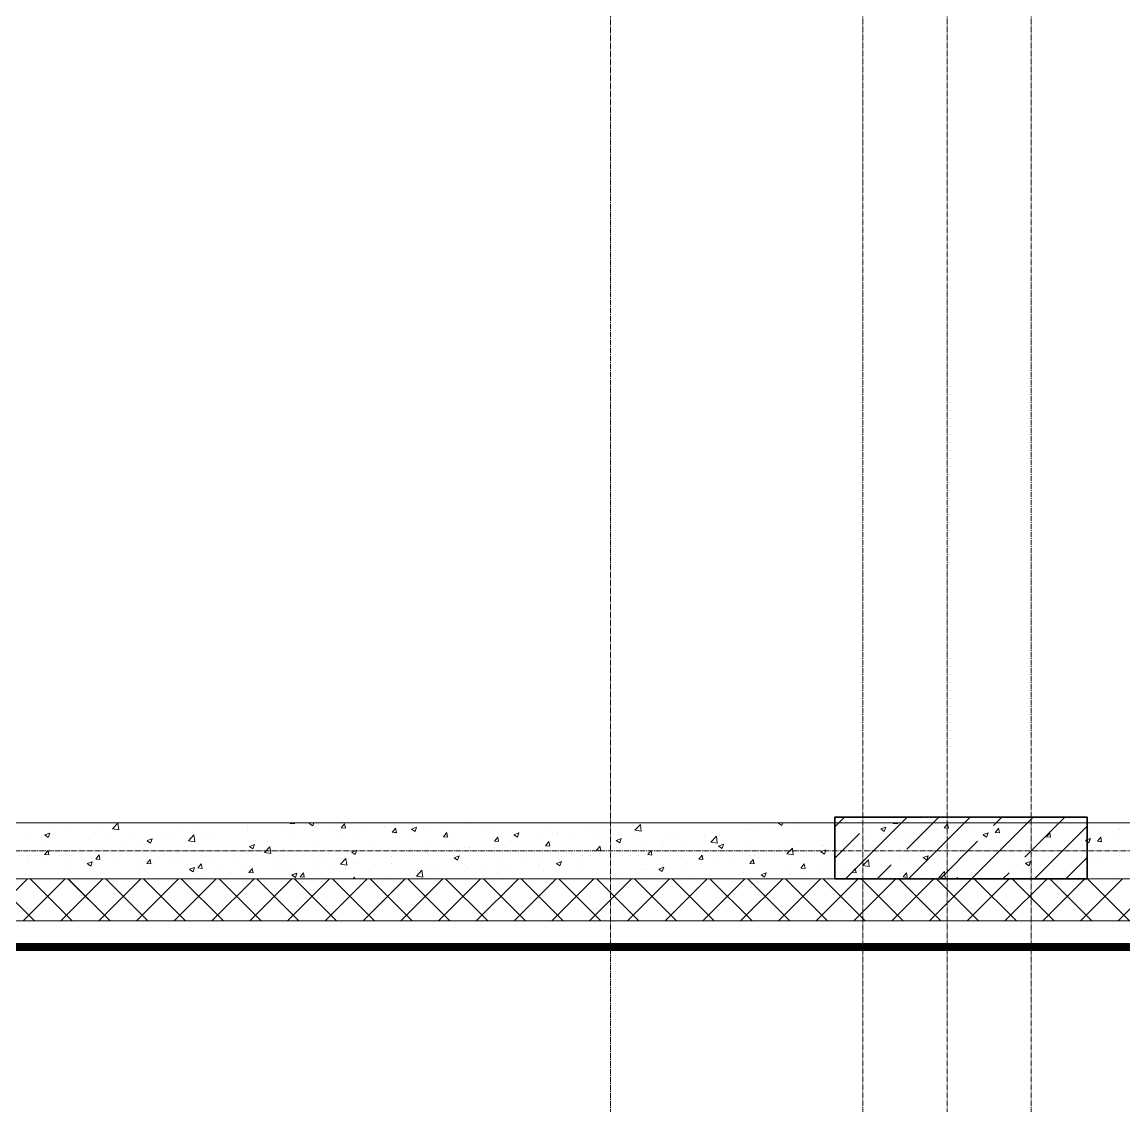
# Model space of a CAD drawing. Header units: millimetres. Extents: x 470010 to 1231400, y -134005 to 421770.
# Drawn here: x 815823 to 819754, y 135303 to 139170 of the extents above; entities that cross this region are included whole.
import ezdxf
from ezdxf.enums import TextEntityAlignment as Align

# ---------------------------------------------------------------- set-up
doc = ezdxf.new("R2010")
doc.units = ezdxf.units.MM
for name, pattern in [('CENTER2', [28.575, 19.05, -3.175, 3.175, -3.175]), ('DASHED', [19.05, 12.7, -6.35]), ('HIDDEN2', [4.7625, 3.175, -1.5875])]:
    doc.linetypes.add(name, pattern=pattern)
doc.layers.get('Defpoints').update_dxf_attribs({"color": 140})
doc.layers.add('АР_Делит', color=120, linetype='Continuous', lineweight=0, plot=False)
for name, color, linetype, lineweight in [('АР_Колонны', 70, 'Continuous', 30), ('АР_Стены ЖБ', 7, 'Continuous', 35), ('АР_Стены ПЕНОблок', 52, 'Continuous', 20), ('АР_Тонкая', 254, 'Continuous', 5), ('АР_Утеплитель', 31, 'Continuous', 0), ('АР_Штриховка', 8, 'Continuous', 0)]:
    doc.layers.add(name, color=color, linetype=linetype, lineweight=lineweight)
doc.layers.add('РД_Оси_100', color=7, linetype='Continuous', lineweight=0, true_color=0x525252)
doc.styles.add('style1', font='ARIALN.TTF')

# ---------------------------------------------------------------- blocks, each defined once
blk = doc.blocks.new('СОШ_2200_АР_ОСИ_М100_28.05.24')
at = {"layer": 'АР_Делит', "color": 251, "linetype": 'DASHED', "true_color": 0x636466}
blk.add_lwpolyline([(114955, 135155), (114955, -355), (93595.036, -355), (93595.036, 13855), (94145, 13855), (94145, 68320), (66055, 68320), (66055, 13857.73), (83455, 13857.73), (83455, -355), (45245, -355), (45245, 13145), (44695, 13145), (44695, 26755), (45245, 26755), (45245, 68320), (20455, 68320), (20455, 26755), (27955, 26755), (27955, 13145), (-355, 13145), (-355, 100855)], dxfattribs=at)
at = {"layer": 'РД_Оси_100', "color": 251, "linetype": 'CENTER2', "true_color": 0x636466}
blk.add_line((-5954.958, 13500), (29555, 13500), dxfattribs=at)
for points in [[(11400, 139938.679), (11400, -6155)], [(12000.12, -6155), (12300, -5755), (12300, 139538.679), (12000, 139938.679)], [(12600, -6155), (12600, 139938.679)], [(13200, -6155), (12900, -5755), (12900, 139538.679), (13220.167, 139939.357)]]:
    blk.add_lwpolyline(points, dxfattribs=at)
blk = doc.blocks.new('A$C9108343f')
at = {"layer": 'АР_Колонны', "color": 18, "linetype": 'HIDDEN2', "lineweight": 25, "true_color": 0x000000}
for p, q in [((153004.1, 236699.5), (153904.1, 236699.5)), ((153004.1, 236479.5), (153004.1, 236699.5)), ((153904.1, 236699.5), (153904.1, 236479.5)), ((153904.1, 236479.5), (153004.1, 236479.5))]:
    blk.add_line(p, q, dxfattribs=at)
at = {"layer": 'АР_Колонны', "color": 18, "linetype": 'Continuous', "lineweight": 15, "true_color": 0x000000}
for p, q in [((153004.1, 236699.5), (153004.1, 236479.5)), ((153904.1, 236699.5), (153004.1, 236699.5)), ((153904.1, 236699.5), (153004.1, 236699.5)), ((153004.1, 236699.5), (153004.1, 236479.5)), ((153904.1, 236479.5), (153904.1, 236699.5)), ((153904.1, 236479.5), (153904.1, 236699.5)), ((153004.1, 236479.5), (153904.1, 236479.5)), ((153004.1, 236479.5), (153904.1, 236479.5))]:
    blk.add_line(p, q, dxfattribs=at)
at = {"layer": 'АР_Стены ЖБ', "color": 18, "linetype": 'Continuous', "lineweight": 30, "true_color": 0x000000}
for p, q in [((153904.1, 236699.5), (153004.1, 236699.5)), ((153004.1, 236699.5), (153004.1, 236479.5)), ((153904.1, 236479.5), (153904.1, 236699.5)), ((153004.1, 236479.5), (153904.1, 236479.5))]:
    blk.add_line(p, q, dxfattribs=at)
at = {"layer": 'АР_Стены ПЕНОблок', "color": 18, "linetype": 'Continuous', "lineweight": 20, "true_color": 0x000000}
for p, q in [((167604.1, 236679.5), (148704.1, 236679.5)), ((148704.1, 236479.5), (167604.1, 236479.5))]:
    blk.add_line(p, q, dxfattribs=at)
at = {"layer": 'АР_Тонкая', "color": 18, "linetype": 'Continuous', "lineweight": 5, "true_color": 0x000000}
for p, q in [((167604.1, 236329.5), (148704.1, 236329.5)), ((148704.1, 236249.5), (167604.1, 236249.5)), ((167604.1, 236249.5), (148704.1, 236249.5)), ((148704.1, 236224.5), (167604.1, 236224.5))]:
    blk.add_line(p, q, dxfattribs=at)
at = {"layer": 'АР_Утеплитель', "color": 18, "linetype": 'Continuous', "lineweight": 0, "true_color": 0x000000}
for p, q in [((167604.1, 236479.5), (148704.1, 236479.5)), ((148704.1, 236329.5), (167604.1, 236329.5))]:
    blk.add_line(p, q, dxfattribs=at)
at = {"layer": 'АР_Штриховка', "color": 18, "linetype": 'Continuous', "lineweight": 0, "true_color": 0x000000}
for p, q in [((150389.7, 236668.1), (150389.7, 236668.1)), ((150426.9, 236657.7), (150446.7, 236678.3)), ((150449.4, 236654.2), (150446.6, 236678.3)), ((150727.1, 236669.2), (150727.1, 236669.2)), ((150910.5, 236670.5), (150910.5, 236670.5)), ((151039.6, 236673.7), (151039.6, 236673.7)), ((151061, 236677.6), (151062.6, 236679.5)), ((151061, 236677.6), (151076.2, 236676.2)), ((151075.9, 236676.2), (151075.3, 236679.5)), ((151128.9, 236677.4), (151141.5, 236668.8)), ((151129, 236677.6), (151134, 236679.5)), ((151141.5, 236668.8), (151145.1, 236679.5)), ((151200.6, 236674.1), (151200.6, 236674.1)), ((151243.2, 236661.6), (151255.4, 236676.2)), ((151258.1, 236660.3), (151255.1, 236676.2)), ((151336.2, 236668.3), (151336.2, 236668.3)), ((151396.9, 236666), (151396.9, 236666)), ((151687.3, 236677.6), (151687.3, 236677.6)), ((151788.8, 236671.5), (151788.8, 236671.5)), ((152130.9, 236671.3), (152130.9, 236671.3)), ((152145.9, 236666.6), (152145.9, 236666.6)), ((152290.8, 236652.9), (152310.5, 236673.5)), ((152313.3, 236649.4), (152310.5, 236673.5)), ((152802.4, 236677.9), (152815.1, 236669.4)), ((152802.5, 236678.1), (152806.1, 236679.5)), ((152815.1, 236669.4), (152818.5, 236679.5)), ((152835.5, 236679.4), (152835.5, 236679.4)), ((152853.1, 236668.1), (152853.1, 236668.1)), ((152864.3, 236676.4), (152864.3, 236676.4)), ((153212, 236677.4), (153213.8, 236679.5)), ((153212, 236677.4), (153227.2, 236676)), ((153226.9, 236676), (153226.2, 236679.5)), ((153394.2, 236661.4), (153406.4, 236676)), ((153409, 236660), (153406.1, 236676)), ((153474.1, 236677.4), (153474.1, 236677.4)), ((153499.3, 236670.8), (153499.3, 236670.8)), ((153609.7, 236671.7), (153609.7, 236671.7)), ((150131, 236634), (150131, 236634)), ((150185.4, 236636.1), (150198.1, 236627.6)), ((150185.5, 236636.3), (150203.3, 236643.1)), ((150198.1, 236627.6), (150203.2, 236643)), ((150221, 236657.7), (150221, 236657.7)), ((150261.4, 236651.9), (150261.4, 236651.9)), ((150406.9, 236627.1), (150406.9, 236627.1)), ((150426.8, 236657.8), (150449.4, 236654.3)), ((150503.1, 236639.7), (150503.1, 236639.7)), ((150663.6, 236660.8), (150663.6, 236660.8)), ((150698, 236615.7), (150717.7, 236636.3)), ((150720.5, 236612.2), (150717.7, 236636.3)), ((150762.4, 236645.1), (150762.4, 236645.1)), ((150777.2, 236636.7), (150777.2, 236636.7)), ((150909.2, 236655.8), (150909.2, 236655.8)), ((151237.1, 236645), (151237.1, 236645)), ((151243.2, 236661.6), (151258.4, 236660.3)), ((151300.7, 236653.3), (151300.7, 236653.3)), ((151425.4, 236645.7), (151437.6, 236660.3)), ((151425.4, 236645.7), (151440.5, 236644.4)), ((151427.1, 236642.3), (151427.1, 236642.3)), ((151440.3, 236644.3), (151437.3, 236660.2)), ((151471.8, 236662.6), (151471.8, 236662.6)), ((151493.9, 236657), (151506.6, 236648.5)), ((151494, 236657.2), (151511.8, 236664)), ((151506.6, 236648.5), (151511.7, 236663.9)), ((151555.4, 236658.6), (151555.4, 236658.6)), ((151607.4, 236656.9), (151607.4, 236656.9)), ((151607.5, 236629.8), (151622.7, 236628.4)), ((151607.5, 236629.8), (151619.8, 236644.4)), ((151622.4, 236628.4), (151619.5, 236644.3)), ((151640.7, 236646.1), (151640.7, 236646.1)), ((151743, 236651.1), (151743, 236651.1)), ((151789.7, 236613.8), (151802, 236628.4)), ((151804.6, 236612.4), (151801.7, 236628.4)), ((151810.7, 236629.1), (151810.7, 236629.1)), ((151859, 236636.7), (151871.6, 236628.2)), ((151859.1, 236636.9), (151876.8, 236643.7)), ((151871.6, 236628.2), (151876.8, 236643.5)), ((151874.3, 236637.5), (151874.3, 236637.5)), ((151878.5, 236645.4), (151878.5, 236645.4)), ((151943, 236627.2), (151943, 236627.2)), ((151970.5, 236650.1), (151970.5, 236650.1)), ((151997.8, 236641.2), (151997.8, 236641.2)), ((152014.1, 236639.7), (152014.1, 236639.7)), ((152074.9, 236646.2), (152074.9, 236646.2)), ((152149.7, 236634), (152149.7, 236634)), ((152205.3, 236664.1), (152205.3, 236664.1)), ((152285.3, 236628.2), (152285.3, 236628.2)), ((152290.7, 236653), (152313.3, 236649.5)), ((152539.2, 236628.6), (152539.2, 236628.6)), ((152544.1, 236634.3), (152544.1, 236634.3)), ((152561.8, 236610.8), (152581.6, 236631.5)), ((152584.4, 236607.3), (152581.6, 236631.5)), ((152592.8, 236632.8), (152592.8, 236632.8)), ((152687.3, 236654), (152687.3, 236654)), ((152704.5, 236655.4), (152704.5, 236655.4)), ((152721.1, 236649), (152721.1, 236649)), ((152768.1, 236663.8), (152768.1, 236663.8)), ((153167.5, 236657.6), (153180.1, 236649.1)), ((153167.6, 236657.8), (153185.3, 236664.6)), ((153180.1, 236649.1), (153185.3, 236664.4)), ((153240.6, 236636.7), (153240.6, 236636.7)), ((153278.1, 236639.5), (153278.1, 236639.5)), ((153341.6, 236647.9), (153341.6, 236647.9)), ((153371, 236654.6), (153371, 236654.6)), ((153394.2, 236661.4), (153409.3, 236660.1)), ((153417.5, 236629.6), (153417.5, 236629.6)), ((153437.8, 236660.6), (153437.8, 236660.6)), ((153532.5, 236637.2), (153545.1, 236628.7)), ((153532.6, 236637.4), (153550.4, 236644.2)), ((153545.1, 236628.7), (153550.3, 236644.1)), ((153565.6, 236655), (153565.6, 236655)), ((153576.3, 236645.5), (153588.6, 236660.1)), ((153576.3, 236645.5), (153591.5, 236644.2)), ((153591.2, 236644.1), (153588.3, 236660)), ((153745.3, 236665.9), (153745.3, 236665.9)), ((153758.5, 236629.6), (153770.8, 236644.1)), ((153758.5, 236629.5), (153773.7, 236628.2)), ((153773.4, 236628.2), (153770.5, 236644.1)), ((153880.9, 236660.2), (153880.9, 236660.2)), ((153886.9, 236639.5), (153886.9, 236639.5)), ((153915.2, 236632), (153915.2, 236632)), ((153922.7, 236650.1), (153922.7, 236650.1)), ((153940.7, 236613.6), (153953, 236628.2)), ((153955.6, 236612.2), (153952.7, 236628.1)), ((154011.4, 236644.7), (154011.4, 236644.7)), ((154016.5, 236654.5), (154016.5, 236654.5)), ((154018.8, 236658.5), (154018.8, 236658.5)), ((150182.9, 236597.6), (150182.9, 236597.6)), ((150343.4, 236618.7), (150343.4, 236618.7)), ((150466.1, 236594.3), (150466.1, 236594.3)), ((150518.5, 236602.6), (150518.5, 236602.6)), ((150550.5, 236616), (150568.3, 236622.8)), ((150550.5, 236615.8), (150563.1, 236607.3)), ((150563.1, 236607.3), (150568.2, 236622.6)), ((150614.3, 236619.7), (150614.3, 236619.7)), ((150648.9, 236620.5), (150648.9, 236620.5)), ((150697.9, 236615.8), (150720.5, 236612.2)), ((150915.5, 236595.4), (150928.1, 236586.9)), ((150915.6, 236595.6), (150933.4, 236602.5)), ((150916.9, 236602.8), (150916.9, 236602.8)), ((150928.1, 236586.9), (150933.3, 236602.3)), ((150969, 236573.6), (150988.8, 236594.2)), ((150980.5, 236611.2), (150980.5, 236611.2)), ((150991.6, 236570.1), (150988.8, 236594.2)), ((151036.5, 236589.1), (151036.5, 236589.1)), ((151076.7, 236623.9), (151076.7, 236623.9)), ((151164.8, 236605.4), (151164.8, 236605.4)), ((151296.7, 236624.4), (151296.7, 236624.4)), ((151344.4, 236595.3), (151344.4, 236595.3)), ((151492.6, 236620.7), (151492.6, 236620.7)), ((151554.1, 236595.3), (151554.1, 236595.3)), ((151650.3, 236608), (151650.3, 236608)), ((151684.3, 236593.1), (151684.3, 236593.1)), ((151701.5, 236590.3), (151701.5, 236590.3)), ((151789.7, 236613.8), (151804.9, 236612.5)), ((151814.7, 236610.9), (151814.7, 236610.9)), ((151849.7, 236615.8), (151849.7, 236615.8)), ((151971.9, 236597.9), (151984.2, 236612.5)), ((151971.9, 236597.9), (151987.1, 236596.5)), ((151986.8, 236596.5), (151983.9, 236612.4)), ((152154.1, 236581.9), (152166.3, 236596.5)), ((152169, 236580.6), (152166.1, 236596.5)), ((152223.9, 236592.1), (152223.9, 236592.1)), ((152224, 236616.3), (152236.6, 236607.8)), ((152224.1, 236616.5), (152241.9, 236623.4)), ((152236.6, 236607.8), (152241.8, 236623.2)), ((152330.5, 236595.8), (152330.5, 236595.8)), ((152384.3, 236613.2), (152384.3, 236613.2)), ((152391.1, 236603.2), (152391.1, 236603.2)), ((152420.9, 236622.5), (152420.9, 236622.5)), ((152447.9, 236621.6), (152447.9, 236621.6)), ((152462.4, 236614.9), (152462.4, 236614.9)), ((152556.5, 236616.8), (152556.5, 236616.8)), ((152561.8, 236610.9), (152584.4, 236607.4)), ((152589, 236596), (152601.7, 236587.5)), ((152589.1, 236596.2), (152606.9, 236603)), ((152601.7, 236587.5), (152606.8, 236602.8)), ((152692.1, 236611), (152692.1, 236611)), ((152827.7, 236605.3), (152827.7, 236605.3)), ((152832.9, 236568.8), (152852.7, 236589.4)), ((152855.5, 236565.3), (152852.6, 236589.4)), ((152957.9, 236597.4), (152957.9, 236597.4)), ((152963.3, 236599.6), (152963.3, 236599.6)), ((152980.4, 236601.4), (152980.4, 236601.4)), ((153021.4, 236605.7), (153021.4, 236605.7)), ((153098.9, 236593.9), (153098.9, 236593.9)), ((153108.7, 236617.7), (153108.7, 236617.7)), ((153117.6, 236618.4), (153117.6, 236618.4)), ((153234.4, 236588.1), (153234.4, 236588.1)), ((153269.4, 236604.2), (153269.4, 236604.2)), ((153595, 236589.9), (153595, 236589.9)), ((153626.5, 236599.2), (153626.5, 236599.2)), ((153628.2, 236605.3), (153628.2, 236605.3)), ((153691.2, 236602.5), (153691.2, 236602.5)), ((153758.6, 236623.2), (153758.6, 236623.2)), ((153774.6, 236624.7), (153774.6, 236624.7)), ((153851.6, 236623.6), (153851.6, 236623.6)), ((153897.5, 236616.9), (153910.2, 236608.4)), ((153897.6, 236617.1), (153915.4, 236623.9)), ((153910.2, 236608.4), (153915.3, 236623.7)), ((153940.7, 236613.6), (153955.9, 236612.3)), ((150120, 236556), (150120, 236556)), ((150127.9, 236549.4), (150127.9, 236549.4)), ((150185.3, 236566.2), (150197.6, 236580.8)), ((150185.3, 236566.2), (150200.5, 236564.9)), ((150200.2, 236564.8), (150197.3, 236580.8)), ((150202, 236584.4), (150202, 236584.4)), ((150255.5, 236550.3), (150255.5, 236550.3)), ((150258.3, 236567.3), (150258.3, 236567.3)), ((150318, 236568.8), (150318, 236568.8)), ((150337.6, 236578.6), (150337.6, 236578.6)), ((150367.5, 236550.3), (150379.7, 236564.9)), ((150367.5, 236550.3), (150382.7, 236548.9)), ((150382.4, 236548.9), (150379.5, 236564.8)), ((150386.6, 236583.6), (150386.6, 236583.6)), ((150473.2, 236572.9), (150473.2, 236572.9)), ((150549.7, 236534.3), (150561.9, 236548.9)), ((150564.6, 236533), (150561.6, 236548.9)), ((150596.7, 236560.7), (150596.7, 236560.7)), ((150608.8, 236567.2), (150608.8, 236567.2)), ((150660.3, 236569), (150660.3, 236569)), ((150744.4, 236561.5), (150744.4, 236561.5)), ((150756.5, 236581.7), (150756.5, 236581.7)), ((150774.1, 236552.2), (150774.1, 236552.2)), ((150879.9, 236555.7), (150879.9, 236555.7)), ((150906.1, 236571.2), (150906.1, 236571.2)), ((150969, 236573.7), (150991.6, 236570.2)), ((151015.5, 236550), (151015.5, 236550)), ((151196.3, 236569.8), (151196.3, 236569.8)), ((151233.9, 236553.2), (151233.9, 236553.2)), ((151240.1, 236531.6), (151259.9, 236552.2)), ((151262.7, 236528.1), (151259.9, 236552.2)), ((151280.5, 236575.1), (151293.2, 236566.6)), ((151280.6, 236575.3), (151298.4, 236582.1)), ((151293.2, 236566.6), (151298.3, 236581.9)), ((151330.1, 236565.8), (151330.1, 236565.8)), ((151424, 236557.8), (151424, 236557.8)), ((151490.5, 236586.9), (151490.5, 236586.9)), ((151552.3, 236574), (151552.3, 236574)), ((151553.4, 236564.9), (151553.4, 236564.9)), ((151645.6, 236554.9), (151663.4, 236561.8)), ((151645.6, 236554.8), (151658.2, 236546.2)), ((151658.2, 236546.2), (151663.3, 236561.6)), ((151903.7, 236550), (151903.7, 236550)), ((152064.1, 236571.1), (152064.1, 236571.1)), ((152071.8, 236561.7), (152071.8, 236561.7)), ((152094.8, 236552.3), (152094.8, 236552.3)), ((152127.7, 236579.4), (152127.7, 236579.4)), ((152154.1, 236581.9), (152169.3, 236580.6)), ((152202.2, 236579.6), (152202.2, 236579.6)), ((152242.9, 236577.7), (152242.9, 236577.7)), ((152336.3, 236566), (152348.5, 236580.6)), ((152336.3, 236566), (152351.5, 236564.7)), ((152351.2, 236564.6), (152348.2, 236580.5)), ((152518.5, 236550.1), (152530.7, 236564.7)), ((152518.5, 236550.1), (152533.7, 236548.7)), ((152533.4, 236548.7), (152530.4, 236564.6)), ((152589.8, 236548.2), (152589.8, 236548.2)), ((152637.7, 236555.2), (152637.7, 236555.2)), ((152700.7, 236534.1), (152712.9, 236548.7)), ((152701.3, 236563.6), (152701.3, 236563.6)), ((152715.6, 236532.7), (152712.6, 236548.7)), ((152718.1, 236564.5), (152718.1, 236564.5)), ((152797.4, 236576.2), (152797.4, 236576.2)), ((152832.9, 236568.9), (152855.5, 236565.4)), ((152850, 236583.5), (152850, 236583.5)), ((152954.1, 236575.8), (152971.9, 236582.7)), ((152954.1, 236575.7), (152966.7, 236567.1)), ((152966.7, 236567.1), (152971.9, 236582.5)), ((152973.1, 236553.3), (152973.1, 236553.3)), ((153121.2, 236578.7), (153121.2, 236578.7)), ((153237.5, 236552.1), (153237.5, 236552.1)), ((153319.1, 236555.3), (153331.7, 236546.8)), ((153319.2, 236555.5), (153337, 236562.3)), ((153330.2, 236548.4), (153330.2, 236548.4)), ((153331.7, 236546.8), (153336.9, 236562.1)), ((153367.9, 236570), (153367.9, 236570)), ((153370, 236582.4), (153370, 236582.4)), ((153371, 236560.4), (153371, 236560.4)), ((153478.3, 236573.8), (153478.3, 236573.8)), ((153496.2, 236586.3), (153496.2, 236586.3)), ((153505.6, 236576.7), (153505.6, 236576.7)), ((153531.4, 236581.5), (153531.4, 236581.5)), ((153641.2, 236570.9), (153641.2, 236570.9)), ((153776.8, 236565.2), (153776.8, 236565.2)), ((153883.8, 236554.9), (153883.8, 236554.9)), ((153912.4, 236559.5), (153912.4, 236559.5)), ((154015.7, 236574), (154015.7, 236574)), ((154019.7, 236561.2), (154019.7, 236561.2)), ((150169.9, 236543.4), (150169.9, 236543.4)), ((150276.5, 236518.5), (150276.5, 236518.5)), ((150337, 236533.9), (150349.7, 236525.3)), ((150337.1, 236534), (150354.9, 236540.9)), ((150340.1, 236526.9), (150340.1, 236526.9)), ((150349.7, 236525.3), (150354.8, 236540.7)), ((150391.1, 236544.5), (150391.1, 236544.5)), ((150436.3, 236539.5), (150436.3, 236539.5)), ((150515.4, 236518), (150515.4, 236518)), ((150526.7, 236538.8), (150526.7, 236538.8)), ((150549.7, 236534.3), (150564.9, 236533)), ((150645.8, 236535.9), (150645.8, 236535.9)), ((150662.3, 236533.1), (150662.3, 236533.1)), ((150702.1, 236513.5), (150714.7, 236505)), ((150702.2, 236513.7), (150719.9, 236520.5)), ((150714.7, 236505), (150719.9, 236520.4)), ((150731.9, 236518.4), (150744.1, 236533)), ((150731.9, 236518.4), (150747.1, 236517.1)), ((150746.8, 236517), (150743.8, 236532.9)), ((150797.9, 236527.3), (150797.9, 236527.3)), ((150900, 236519), (150900, 236519)), ((150913.7, 236511), (150913.7, 236511)), ((150914.1, 236502.5), (150926.3, 236517.1)), ((150929, 236501.1), (150926, 236517)), ((150933.5, 236521.6), (150933.5, 236521.6)), ((151009.9, 236523.7), (151009.9, 236523.7)), ((151048.2, 236544.4), (151048.2, 236544.4)), ((151069.1, 236515.9), (151069.1, 236515.9)), ((151151.1, 236544.3), (151151.1, 236544.3)), ((151161.7, 236520.8), (151161.7, 236520.8)), ((151170.3, 236544.8), (151170.3, 236544.8)), ((151204.7, 236510.2), (151204.7, 236510.2)), ((151240.1, 236531.7), (151262.7, 236528.2)), ((151257.2, 236514.1), (151257.2, 236514.1)), ((151286.7, 236538.5), (151286.7, 236538.5)), ((151293.6, 236539.9), (151293.6, 236539.9)), ((151405.3, 236539.5), (151405.3, 236539.5)), ((151422.3, 236532.8), (151422.3, 236532.8)), ((151511.2, 236489.5), (151531, 236510.2)), ((151533.7, 236486), (151530.9, 236510.2)), ((151557.9, 236527.1), (151557.9, 236527.1)), ((151693.5, 236521.4), (151693.5, 236521.4)), ((151743.9, 236528.9), (151743.9, 236528.9)), ((151807.5, 236537.3), (151807.5, 236537.3)), ((151811.6, 236526.4), (151811.6, 236526.4)), ((151829.1, 236515.6), (151829.1, 236515.6)), ((151939.9, 236542.6), (151939.9, 236542.6)), ((151946.7, 236526.9), (151946.7, 236526.9)), ((151964.7, 236509.9), (151964.7, 236509.9)), ((152010.6, 236534.4), (152023.2, 236525.9)), ((152010.7, 236534.6), (152028.5, 236541.4)), ((152023.2, 236525.9), (152028.4, 236541.2)), ((152317.5, 236513.1), (152317.5, 236513.1)), ((152327.4, 236511.3), (152327.4, 236511.3)), ((152375.6, 236514.1), (152388.2, 236505.6)), ((152375.7, 236514.3), (152393.5, 236521.1)), ((152381.1, 236521.4), (152381.1, 236521.4)), ((152388.3, 236505.6), (152393.4, 236520.9)), ((152459.3, 236530.3), (152459.3, 236530.3)), ((152477.3, 236534.1), (152477.3, 236534.1)), ((152700.7, 236534.1), (152715.8, 236532.8)), ((152825, 236527.9), (152825, 236527.9)), ((152882.8, 236518.2), (152895.1, 236532.8)), ((152882.8, 236518.2), (152898, 236516.9)), ((152897.7, 236516.8), (152894.8, 236532.7)), ((152977.3, 236516.8), (152977.3, 236516.8)), ((153050.8, 236518.2), (153050.8, 236518.2)), ((153065, 236502.3), (153077.3, 236516.8)), ((153079.9, 236500.9), (153077, 236516.8)), ((153104, 236526.8), (153123.8, 236547.4)), ((153104, 236526.8), (153126.5, 236523.3)), ((153105.6, 236533.1), (153105.6, 236533.1)), ((153126.5, 236523.2), (153123.7, 236547.4)), ((153182.1, 236523), (153182.1, 236523)), ((153211.2, 236539.3), (153211.2, 236539.3)), ((153274.8, 236547.7), (153274.8, 236547.7)), ((153625.1, 236520.8), (153625.1, 236520.8)), ((153684.1, 236535), (153696.8, 236526.5)), ((153684.2, 236535.2), (153702, 236542)), ((153696.8, 236526.5), (153701.9, 236541.8)), ((153723.5, 236510.4), (153723.5, 236510.4)), ((153755.5, 236538.7), (153755.5, 236538.7)), ((153784.8, 236523.5), (153784.8, 236523.5)), ((153848.4, 236531.8), (153848.4, 236531.8)), ((153871.6, 236535.8), (153871.6, 236535.8)), ((153944.6, 236544.5), (153944.6, 236544.5)), ((149973.9, 236329.5), (150123.9, 236479.5)), ((150149.1, 236329.5), (149999.1, 236479.5)), ((150108.6, 236329.5), (150258.6, 236479.5)), ((150116.1, 236497.4), (150116.1, 236497.4)), ((150283.8, 236329.5), (150133.8, 236479.5)), ((150243.3, 236329.5), (150393.3, 236479.5)), ((150255.2, 236482.7), (150255.2, 236482.7)), ((150418.5, 236329.5), (150268.5, 236479.5)), ((150378, 236329.5), (150528, 236479.5)), ((150383.5, 236499), (150383.5, 236499)), ((150553.2, 236329.5), (150403.2, 236479.5)), ((150512.7, 236329.5), (150662.7, 236479.5)), ((150688, 236329.5), (150538, 236479.5)), ((150647.4, 236329.5), (150797.4, 236479.5)), ((150822.7, 236329.5), (150672.7, 236479.5)), ((150689.7, 236481.5), (150689.7, 236481.5)), ((150751.9, 236493.6), (150751.9, 236493.6)), ((150782.1, 236329.5), (150932.1, 236479.5)), ((150957.4, 236329.5), (150807.4, 236479.5)), ((150850.1, 236502.6), (150850.1, 236502.6)), ((150903, 236486.7), (150903, 236486.7)), ((150914.1, 236502.5), (150929.2, 236501.1)), ((150916.8, 236329.5), (151066.8, 236479.5)), ((151092.1, 236329.5), (150942.1, 236479.5)), ((151033.4, 236504.6), (151033.4, 236504.6)), ((151051.5, 236329.5), (151201.5, 236479.5)), ((151067.1, 236493.2), (151079.7, 236484.7)), ((151067.2, 236493.4), (151085, 236500.2)), ((151226.8, 236329.5), (151076.8, 236479.5)), ((151079.7, 236484.7), (151084.9, 236500)), ((151096.2, 236486.5), (151108.5, 236501.1)), ((151096.2, 236486.5), (151111.4, 236485.2)), ((151111.1, 236485.1), (151108.2, 236501.1)), ((151109, 236488.6), (151109, 236488.6)), ((151186.2, 236329.5), (151336.2, 236479.5)), ((151361.5, 236329.5), (151211.5, 236479.5)), ((151285.9, 236479.5), (151290.7, 236485.2)), ((151291.4, 236479.5), (151290.4, 236485.1)), ((151320.9, 236329.5), (151470.9, 236479.5)), ((151340.3, 236504.4), (151340.3, 236504.4)), ((151496.2, 236329.5), (151346.2, 236479.5)), ((151423.7, 236486.8), (151423.7, 236486.8)), ((151449.1, 236479.5), (151450, 236479.8)), ((151449.9, 236479.5), (151449.9, 236479.7)), ((151455.6, 236329.5), (151605.6, 236479.5)), ((151475.9, 236498.7), (151475.9, 236498.7)), ((151630.9, 236329.5), (151480.9, 236479.5)), ((151487.3, 236495.1), (151487.3, 236495.1)), ((151511.2, 236489.6), (151533.8, 236486.1)), ((151549.2, 236489.5), (151549.2, 236489.5)), ((151583.5, 236507.8), (151583.5, 236507.8)), ((151590.3, 236329.5), (151740.3, 236479.5)), ((151611.5, 236493), (151611.5, 236493)), ((151765.6, 236329.5), (151615.6, 236479.5)), ((151681.2, 236508.5), (151681.2, 236508.5)), ((151725, 236329.5), (151875, 236479.5)), ((151747, 236487.2), (151747, 236487.2)), ((151900.3, 236329.5), (151750.3, 236479.5)), ((151798.6, 236501.5), (151798.6, 236501.5)), ((151859.7, 236329.5), (152009.7, 236479.5)), ((151882.6, 236481.5), (151882.6, 236481.5)), ((152035, 236329.5), (151885, 236479.5)), ((151994.4, 236329.5), (152144.4, 236479.5)), ((152169.7, 236329.5), (152019.7, 236479.5)), ((152100.3, 236504.2), (152100.3, 236504.2)), ((152129.1, 236329.5), (152279.1, 236479.5)), ((152304.4, 236329.5), (152154.4, 236479.5)), ((152157.1, 236491.9), (152157.1, 236491.9)), ((152199.1, 236495), (152199.1, 236495)), ((152235.9, 236498.4), (152235.9, 236498.4)), ((152263.8, 236329.5), (152413.8, 236479.5)), ((152439.1, 236329.5), (152289.1, 236479.5)), ((152371.4, 236492.7), (152371.4, 236492.7)), ((152398.5, 236329.5), (152548.5, 236479.5)), ((152573.8, 236329.5), (152423.8, 236479.5)), ((152507, 236487), (152507, 236487)), ((152533.2, 236329.5), (152683.2, 236479.5)), ((152708.5, 236329.5), (152558.5, 236479.5)), ((152642.6, 236481.3), (152642.6, 236481.3)), ((152668, 236329.5), (152818, 236479.5)), ((152676.8, 236502.5), (152676.8, 236502.5)), ((152843.2, 236329.5), (152693.2, 236479.5)), ((152715, 236479.9), (152715, 236479.9)), ((152740.6, 236493.7), (152753.3, 236485.2)), ((152740.7, 236493.9), (152758.5, 236500.7)), ((152753.3, 236485.2), (152758.4, 236500.6)), ((152802.7, 236329.5), (152952.7, 236479.5)), ((152977.9, 236329.5), (152827.9, 236479.5)), ((152846.9, 236499), (152846.9, 236499)), ((152891, 236497.2), (152891, 236497.2)), ((152937.4, 236329.5), (153087.4, 236479.5)), ((152954.6, 236505.6), (152954.6, 236505.6)), ((153112.6, 236329.5), (152962.6, 236479.5)), ((153034, 236497.5), (153034, 236497.5)), ((153065, 236502.2), (153080.2, 236500.9)), ((153072.1, 236329.5), (153222.1, 236479.5)), ((153247.3, 236329.5), (153097.3, 236479.5)), ((153121.2, 236479.5), (153123.5, 236480.4)), ((153123.2, 236479.5), (153123.5, 236480.2)), ((153206.8, 236329.5), (153356.8, 236479.5)), ((153382, 236329.5), (153232, 236479.5)), ((153247.2, 236486.3), (153259.5, 236500.9)), ((153247.2, 236486.3), (153262.4, 236485)), ((153262.1, 236484.9), (153259.2, 236500.8)), ((153341.5, 236329.5), (153491.5, 236479.5)), ((153364.8, 236485.5), (153364.8, 236485.5)), ((153516.7, 236329.5), (153366.7, 236479.5)), ((153375, 236484.8), (153397.6, 236481.3)), ((153375.1, 236484.7), (153394.9, 236505.3)), ((153397.6, 236481.2), (153394.8, 236505.3)), ((153437, 236479.5), (153441.6, 236485)), ((153442.3, 236479.5), (153441.3, 236484.9)), ((153464.6, 236481.3), (153464.6, 236481.3)), ((153476.2, 236329.5), (153626.2, 236479.5)), ((153493.1, 236501.7), (153493.1, 236501.7)), ((153651.4, 236329.5), (153501.4, 236479.5)), ((153528.2, 236489.7), (153528.2, 236489.7)), ((153575.4, 236484.9), (153575.4, 236484.9)), ((153610.9, 236329.5), (153760.9, 236479.5)), ((153624.4, 236502.3), (153624.4, 236502.3)), ((153786.1, 236329.5), (153636.1, 236479.5)), ((153745.6, 236329.5), (153895.6, 236479.5)), ((153920.8, 236329.5), (153770.8, 236479.5)), ((153880.3, 236329.5), (154030.3, 236479.5)), ((154055.5, 236329.5), (153905.5, 236479.5)), ((154012.6, 236489.4), (154012.6, 236489.4)), ((154015, 236329.5), (154165, 236479.5)), ((148704.1, 236249.2), (167604.1, 236249.2)), ((148704.1, 236248.2), (167604.1, 236248.2)), ((148704.1, 236247.2), (167604.1, 236247.2)), ((148704.1, 236246.2), (167604.1, 236246.2)), ((148704.1, 236245.2), (167604.1, 236245.2)), ((148704.1, 236244.2), (167604.1, 236244.2)), ((148704.1, 236243.2), (167604.1, 236243.2)), ((148704.1, 236242.2), (167604.1, 236242.2)), ((148704.1, 236241.2), (167604.1, 236241.2)), ((148704.1, 236240.2), (167604.1, 236240.2)), ((148704.1, 236239.2), (167604.1, 236239.2)), ((148704.1, 236238.2), (167604.1, 236238.2)), ((148704.1, 236237.2), (167604.1, 236237.2)), ((148704.1, 236236.2), (167604.1, 236236.2)), ((148704.1, 236235.2), (167604.1, 236235.2)), ((148704.1, 236234.2), (167604.1, 236234.2)), ((148704.1, 236233.2), (167604.1, 236233.2)), ((148704.1, 236232.2), (167604.1, 236232.2)), ((148704.1, 236231.2), (167604.1, 236231.2)), ((148704.1, 236230.2), (167604.1, 236230.2)), ((148704.1, 236229.2), (167604.1, 236229.2)), ((148704.1, 236228.2), (167604.1, 236228.2)), ((148704.1, 236227.2), (167604.1, 236227.2)), ((148704.1, 236226.2), (167604.1, 236226.2)), ((148704.1, 236225.2), (167604.1, 236225.2))]:
    blk.add_line(p, q, dxfattribs=at)
at = {"layer": 'АР_Штриховка', "color": 18, "linetype": 'Continuous', "lineweight": 5, "true_color": 0x000000}
for p, q in [((153004.1, 236665.6), (153038, 236699.5)), ((153042.5, 236479.5), (153262.5, 236699.5)), ((153120.4, 236669.7), (153120.4, 236669.7)), ((153148.5, 236697.8), (153150.2, 236699.5)), ((153260.7, 236585.5), (153374.7, 236699.5)), ((153267, 236479.5), (153487, 236699.5)), ((153491.5, 236479.5), (153711.5, 236699.5)), ((153569.4, 236669.7), (153599.2, 236699.5)), ((153681.7, 236557.4), (153822, 236697.8)), ((153716, 236479.5), (153904.1, 236667.6)), ((153004.1, 236553.4), (153092.3, 236641.6)), ((153541.4, 236641.6), (153541.4, 236641.6)), ((153379.2, 236479.5), (153513.3, 236613.6)), ((153232.7, 236557.4), (153232.7, 236557.4)), ((153828.2, 236479.5), (153904.1, 236555.4)), ((153154.7, 236479.5), (153204.6, 236529.4)), ((153653.6, 236529.4), (153653.6, 236529.4)), ((153603.7, 236479.5), (153625.5, 236501.3))]:
    blk.add_line(p, q, dxfattribs=at)
at = {"layer": 'РД_Оси_100'}
blk.add_blockref('СОШ_2200_АР_ОСИ_М100_28.05.24', (140804.1, 223079.5), dxfattribs=at)
at = {"layer": 'Defpoints', "color": 18, "true_color": 0x000000, "style": 'style1'}
for p in [(143949.3, 316089.1), (143975, 281639.5), (143890.4, 273244.7), (143840, 264276.8), (143967.8, 254892.4), (12252, 104178.1), (12382.6, 96023.1)]:
    blk.add_attdef('АР-ПОМЕЩЕНИЕ:НАИМЕНОВАНИЕ', text='', height=100, dxfattribs=at).set_placement(p, align=Align.MIDDLE)
at = {"layer": 'Defpoints', "color": 18, "true_color": 0x000000, "style": 'style1', "flags": 8}
for p in [(143951.3, 279099.1), (143848.3, 269251.1), (143875.3, 260094.2), (144049.7, 250824.7), (163419.3, 238153.4), (155897.5, 237966), (183037.2, 237966), (143342.9, 237876.2)]:
    blk.add_attdef('АР-ПОМЕЩЕНИЕ:НАИМЕНОВАНИЕ', text='', height=100, dxfattribs=at).set_placement(p, align=Align.MIDDLE)

msp = doc.modelspace()

# ---------------------------------------------------------------- linework, layer by layer
at = {"layer": 'АР_Колонны', "color": 18, "linetype": 'HIDDEN2', "lineweight": 25, "true_color": 0x000000}
for p, q in [((818722.706, 136333.251), (819622.706, 136333.251)), ((818722.706, 136113.251), (818722.706, 136333.251)), ((819622.706, 136333.251), (819622.706, 136113.251)), ((819622.706, 136113.251), (818722.706, 136113.251))]:
    msp.add_line(p, q, dxfattribs=at)
at = {"layer": 'АР_Колонны', "color": 18, "linetype": 'Continuous', "lineweight": 15, "true_color": 0x000000}
for p, q in [((818722.706, 136333.251), (818722.706, 136113.251)), ((819622.706, 136333.251), (818722.706, 136333.251)), ((819622.706, 136333.251), (818722.706, 136333.251)), ((818722.706, 136333.251), (818722.706, 136113.251)), ((819622.706, 136113.251), (819622.706, 136333.251)), ((819622.706, 136113.251), (819622.706, 136333.251)), ((818722.706, 136113.251), (819622.706, 136113.251)), ((818722.706, 136113.251), (819622.706, 136113.251))]:
    msp.add_line(p, q, dxfattribs=at)
at = {"layer": 'АР_Стены ЖБ', "color": 18, "linetype": 'Continuous', "lineweight": 30, "true_color": 0x000000}
for p, q in [((819622.706, 136333.251), (818722.706, 136333.251)), ((818722.706, 136333.251), (818722.706, 136113.251)), ((819622.706, 136113.251), (819622.706, 136333.251)), ((818722.706, 136113.251), (819622.706, 136113.251))]:
    msp.add_line(p, q, dxfattribs=at)
at = {"layer": 'АР_Стены ПЕНОблок', "color": 18, "linetype": 'Continuous', "lineweight": 20, "true_color": 0x000000}
for p, q in [((833322.706, 136313.251), (814422.706, 136313.251)), ((814422.706, 136113.251), (833322.706, 136113.251))]:
    msp.add_line(p, q, dxfattribs=at)
at = {"layer": 'АР_Тонкая', "color": 18, "linetype": 'Continuous', "lineweight": 5, "true_color": 0x000000}
for p, q in [((833322.706, 135963.251), (814422.706, 135963.251)), ((814422.706, 135883.251), (833322.706, 135883.251)), ((833322.706, 135883.251), (814422.706, 135883.251)), ((814422.706, 135858.251), (833322.706, 135858.251))]:
    msp.add_line(p, q, dxfattribs=at)
at = {"layer": 'АР_Утеплитель', "color": 18, "linetype": 'Continuous', "lineweight": 0, "true_color": 0x000000}
for p, q in [((833322.706, 136113.251), (814422.706, 136113.251)), ((814422.706, 135963.251), (833322.706, 135963.251))]:
    msp.add_line(p, q, dxfattribs=at)
at = {"layer": 'АР_Штриховка', "color": 18, "linetype": 'Continuous', "lineweight": 5, "true_color": 0x000000}
for p, q in [((818722.706, 136299.391), (818756.566, 136333.251)), ((818761.072, 136113.251), (818981.072, 136333.251)), ((818867.081, 136331.513), (818868.819, 136333.251)), ((818979.335, 136219.26), (819093.325, 136333.251)), ((818985.578, 136113.251), (819205.578, 136333.251)), ((819210.085, 136113.251), (819430.085, 136333.251)), ((819288.031, 136303.45), (819317.832, 136333.251)), ((819400.284, 136191.197), (819540.601, 136331.513)), ((819434.591, 136113.251), (819622.706, 136301.365)), ((818722.706, 136187.138), (818810.955, 136275.387)), ((819097.832, 136113.251), (819231.904, 136247.323)), ((818873.325, 136113.251), (818923.208, 136163.133)), ((819546.844, 136113.251), (819622.706, 136189.112)), ((819322.338, 136113.251), (819344.158, 136135.07))]:
    msp.add_line(p, q, dxfattribs=at)
at = {"layer": 'АР_Штриховка', "color": 18, "linetype": 'Continuous', "lineweight": 0, "true_color": 0x000000}
for p, q in [((815904.123, 136270.072), (815921.908, 136276.899)), ((815916.681, 136261.369), (815921.831, 136276.718)), ((816145.457, 136291.552), (816168.047, 136288.049)), ((816145.497, 136291.469), (816165.281, 136312.088)), ((816168.033, 136287.959), (816165.227, 136312.081)), ((816779.608, 136311.33), (816794.79, 136310.002)), ((816779.609, 136311.34), (816781.212, 136313.251)), ((816794.506, 136309.949), (816793.897, 136313.251)), ((816847.52, 136311.13), (816860.154, 136302.608)), ((816847.602, 136311.311), (816852.655, 136313.251)), ((816860.159, 136302.607), (816863.73, 136313.251)), ((816961.793, 136295.391), (816976.975, 136294.062)), ((816961.794, 136295.401), (816974.039, 136309.994)), ((816976.69, 136294.01), (816973.753, 136309.931)), ((817143.977, 136279.452), (817159.159, 136278.123)), ((817143.978, 136279.462), (817156.223, 136294.055)), ((817158.874, 136278.07), (817155.937, 136293.992)), ((817212.55, 136290.787), (817225.185, 136282.265)), ((817212.632, 136290.968), (817230.417, 136297.795)), ((817225.19, 136282.265), (817230.34, 136297.614)), ((817326.163, 136263.523), (817338.408, 136278.116)), ((817341.058, 136262.131), (817338.121, 136278.053)), ((817577.663, 136270.626), (817595.448, 136277.453)), ((817590.22, 136261.922), (817595.371, 136277.271)), ((818009.335, 136286.726), (818031.925, 136283.223)), ((818009.375, 136286.641), (818029.159, 136307.26)), ((818031.911, 136283.131), (818029.104, 136307.253)), ((818521.059, 136311.683), (818533.694, 136303.161)), ((818521.142, 136311.864), (818524.753, 136313.251)), ((818533.698, 136303.16), (818537.084, 136313.251)), ((818886.09, 136291.341), (818898.725, 136282.818)), ((818886.172, 136291.522), (818903.957, 136298.349)), ((818898.729, 136282.818), (818903.879, 136298.167)), ((818930.581, 136311.118), (818945.763, 136309.789)), ((818930.582, 136311.128), (818932.363, 136313.251)), ((818945.472, 136309.735), (818944.824, 136313.251)), ((819112.765, 136295.178), (819127.947, 136293.85)), ((819112.766, 136295.189), (819125.011, 136309.782)), ((819127.656, 136293.796), (819124.719, 136309.718)), ((819251.203, 136271.18), (819268.988, 136278.007)), ((819263.76, 136262.475), (819268.91, 136277.824)), ((819294.95, 136279.239), (819310.132, 136277.911)), ((819294.951, 136279.25), (819307.196, 136293.843)), ((819309.84, 136277.857), (819306.903, 136293.778)), ((819477.136, 136263.311), (819489.381, 136277.904)), ((819492.024, 136261.918), (819489.088, 136277.839)), ((815904.042, 136269.892), (815916.676, 136261.37)), ((816269.072, 136249.55), (816281.707, 136241.027)), ((816269.154, 136249.73), (816286.939, 136256.557)), ((816281.712, 136241.027), (816286.862, 136256.376)), ((816416.536, 136249.51), (816439.126, 136246.007)), ((816416.576, 136249.426), (816436.36, 136270.045)), ((816439.112, 136245.917), (816436.306, 136270.039)), ((817326.162, 136263.513), (817341.344, 136262.184)), ((817508.347, 136247.573), (817523.529, 136246.245)), ((817508.348, 136247.584), (817520.593, 136262.177)), ((817523.242, 136246.192), (817520.305, 136262.113)), ((817577.581, 136270.445), (817590.216, 136261.923)), ((817690.532, 136231.645), (817702.777, 136246.238)), ((817705.426, 136230.253), (817702.489, 136246.174)), ((817942.612, 136250.103), (817955.247, 136241.581)), ((817942.694, 136250.284), (817960.479, 136257.111)), ((817955.251, 136241.58), (817960.401, 136256.929)), ((818280.414, 136244.684), (818303.004, 136241.181)), ((818280.454, 136244.599), (818300.238, 136265.217)), ((818302.989, 136241.089), (818300.183, 136265.211)), ((819251.121, 136270.998), (819263.755, 136262.476)), ((819477.135, 136263.3), (819492.317, 136261.972)), ((819616.152, 136250.656), (819628.786, 136242.134)), ((819616.234, 136250.838), (819634.019, 136257.665)), ((819628.791, 136242.133), (819633.941, 136257.482)), ((819659.319, 136247.361), (819674.501, 136246.033)), ((819659.32, 136247.371), (819671.565, 136261.965)), ((819674.209, 136245.979), (819671.272, 136261.9)), ((815903.928, 136199.968), (815919.11, 136198.64)), ((815903.929, 136199.979), (815916.174, 136214.572)), ((815918.828, 136198.588), (815915.891, 136214.509)), ((816086.114, 136184.039), (816098.359, 136198.633)), ((816101.012, 136182.649), (816098.075, 136198.57)), ((816634.103, 136229.207), (816646.738, 136220.685)), ((816634.185, 136229.388), (816651.97, 136236.215)), ((816646.742, 136220.684), (816651.893, 136236.033)), ((816687.615, 136207.468), (816710.205, 136203.965)), ((816687.655, 136207.384), (816707.439, 136228.003)), ((816710.191, 136203.874), (816707.385, 136227.997)), ((816999.134, 136208.865), (817011.769, 136200.343)), ((816999.216, 136209.045), (817017.001, 136215.872)), ((817011.773, 136200.342), (817016.923, 136215.691)), ((817690.531, 136231.634), (817705.713, 136230.306)), ((817872.716, 136215.695), (817887.898, 136214.367)), ((817872.717, 136215.705), (817884.962, 136230.299)), ((817887.61, 136214.314), (817884.673, 136230.235)), ((818054.901, 136199.756), (818070.083, 136198.428)), ((818054.902, 136199.766), (818067.147, 136214.36)), ((818069.794, 136198.374), (818066.858, 136214.296)), ((818237.086, 136183.827), (818249.331, 136198.42)), ((818251.979, 136182.435), (818249.042, 136198.357)), ((818307.643, 136229.76), (818320.277, 136221.238)), ((818307.725, 136229.942), (818325.51, 136236.768)), ((818320.282, 136221.237), (818325.432, 136236.586)), ((818551.493, 136202.642), (818574.083, 136199.139)), ((818551.533, 136202.556), (818571.317, 136223.175)), ((818574.068, 136199.046), (818571.262, 136223.169)), ((818672.674, 136209.418), (818685.308, 136200.896)), ((818672.756, 136209.599), (818690.541, 136216.426)), ((818685.313, 136200.895), (818690.463, 136216.244)), ((816055.656, 136167.627), (816068.291, 136159.105)), ((816055.738, 136167.807), (816073.522, 136174.634)), ((816068.295, 136159.104), (816073.445, 136174.453)), ((816086.113, 136184.029), (816101.295, 136182.701)), ((816268.297, 136168.09), (816283.479, 136166.762)), ((816268.298, 136168.1), (816280.543, 136182.694)), ((816283.196, 136166.709), (816280.259, 136182.631)), ((816450.483, 136152.161), (816462.728, 136166.754)), ((816465.38, 136150.77), (816462.443, 136166.692)), ((816958.694, 136165.426), (816981.284, 136161.923)), ((816958.734, 136165.342), (816978.518, 136185.961)), ((816981.27, 136161.832), (816978.464, 136185.954)), ((817364.165, 136188.522), (817376.799, 136180)), ((817364.247, 136188.703), (817382.032, 136195.53)), ((817376.804, 136179.999), (817381.954, 136195.348)), ((817729.196, 136168.18), (817741.83, 136159.658)), ((817729.278, 136168.361), (817747.062, 136175.188)), ((817741.835, 136159.657), (817746.985, 136175.006)), ((818237.085, 136183.817), (818252.267, 136182.489)), ((818419.27, 136167.878), (818434.452, 136166.55)), ((818419.271, 136167.888), (818431.516, 136182.481)), ((818434.163, 136166.496), (818431.226, 136182.417)), ((818601.456, 136151.949), (818613.701, 136166.542)), ((818616.347, 136150.557), (818613.41, 136166.478)), ((818822.572, 136160.6), (818845.162, 136157.097)), ((818822.612, 136160.514), (818842.396, 136181.133)), ((818845.147, 136157.004), (818842.341, 136181.126)), ((819037.705, 136189.075), (819050.339, 136180.553)), ((819037.787, 136189.257), (819055.572, 136196.084)), ((819050.344, 136180.552), (819055.494, 136195.901)), ((819402.735, 136168.733), (819415.37, 136160.211)), ((819402.818, 136168.915), (819420.602, 136175.742)), ((819415.374, 136160.21), (819420.525, 136175.559)), ((816420.687, 136147.284), (816433.321, 136138.762)), ((816420.769, 136147.465), (816438.553, 136154.292)), ((816433.326, 136138.761), (816438.476, 136154.11)), ((816450.482, 136152.151), (816465.664, 136150.823)), ((816632.667, 136136.212), (816647.849, 136134.884)), ((816632.668, 136136.222), (816644.913, 136150.815)), ((816647.564, 136134.831), (816644.628, 136150.752)), ((816785.718, 136126.942), (816798.352, 136118.42)), ((816785.8, 136127.123), (816803.584, 136133.949)), ((816798.357, 136118.419), (816803.507, 136133.768)), ((816814.851, 136120.273), (816830.033, 136118.945)), ((816814.852, 136120.283), (816827.097, 136134.876)), ((816829.749, 136118.892), (816826.812, 136134.813)), ((817229.773, 136123.384), (817252.363, 136119.881)), ((817229.813, 136123.299), (817249.597, 136143.918)), ((817252.349, 136119.79), (817249.543, 136143.912)), ((818094.226, 136147.837), (818106.861, 136139.315)), ((818094.309, 136148.019), (818112.093, 136154.846)), ((818106.866, 136139.315), (818112.016, 136154.664)), ((818459.257, 136127.495), (818471.892, 136118.973)), ((818459.34, 136127.676), (818477.124, 136134.503)), ((818471.896, 136118.972), (818477.047, 136134.321)), ((818601.455, 136151.939), (818616.637, 136150.611)), ((818783.639, 136136), (818798.821, 136134.672)), ((818783.64, 136136.01), (818795.885, 136150.603)), ((818798.531, 136134.618), (818795.594, 136150.539)), ((818965.824, 136120.061), (818981.006, 136118.732)), ((818965.825, 136120.071), (818978.07, 136134.664)), ((818980.715, 136118.678), (818977.778, 136134.6)), ((819093.691, 136118.472), (819113.475, 136139.09)), ((819116.226, 136114.962), (819113.42, 136139.084)), ((815692.489, 135963.251), (815842.489, 136113.251)), ((815867.748, 135963.251), (815717.748, 136113.251)), ((815827.193, 135963.251), (815977.193, 136113.251)), ((816002.452, 135963.251), (815852.452, 136113.251)), ((815961.896, 135963.251), (816111.896, 136113.251)), ((816137.156, 135963.251), (815987.156, 136113.251)), ((816096.6, 135963.251), (816246.6, 136113.251)), ((816271.86, 135963.251), (816121.86, 136113.251)), ((816231.304, 135963.251), (816381.304, 136113.251)), ((816406.563, 135963.251), (816256.563, 136113.251)), ((816366.008, 135963.251), (816516.008, 136113.251)), ((816541.267, 135963.251), (816391.267, 136113.251)), ((816500.712, 135963.251), (816650.712, 136113.251)), ((816675.971, 135963.251), (816525.971, 136113.251)), ((816635.416, 135963.251), (816785.416, 136113.251)), ((816810.675, 135963.251), (816660.675, 136113.251)), ((816770.119, 135963.251), (816920.119, 136113.251)), ((816945.379, 135963.251), (816795.379, 136113.251)), ((816904.823, 135963.251), (817054.823, 136113.251)), ((817080.083, 135963.251), (816930.083, 136113.251)), ((817004.51, 136113.251), (817009.282, 136118.937)), ((817010.033, 136113.251), (817008.996, 136118.874)), ((817039.527, 135963.251), (817189.527, 136113.251)), ((817214.786, 135963.251), (817064.786, 136113.251)), ((817167.686, 136113.251), (817168.615, 136113.607)), ((817168.479, 136113.251), (817168.538, 136113.426)), ((817174.231, 135963.251), (817324.231, 136113.251)), ((817349.49, 135963.251), (817199.49, 136113.251)), ((817308.935, 135963.251), (817458.935, 136113.251)), ((817484.194, 135963.251), (817334.194, 136113.251)), ((817443.639, 135963.251), (817593.639, 136113.251)), ((817618.898, 135963.251), (817468.898, 136113.251)), ((817578.343, 135963.251), (817728.343, 136113.251)), ((817753.602, 135963.251), (817603.602, 136113.251)), ((817713.046, 135963.251), (817863.046, 136113.251)), ((817888.306, 135963.251), (817738.306, 136113.251)), ((817847.75, 135963.251), (817997.75, 136113.251)), ((818023.01, 135963.251), (817873.01, 136113.251)), ((817982.454, 135963.251), (818132.454, 136113.251)), ((818157.713, 135963.251), (818007.713, 136113.251)), ((818117.158, 135963.251), (818267.158, 136113.251)), ((818292.417, 135963.251), (818142.417, 136113.251)), ((818251.862, 135963.251), (818401.862, 136113.251)), ((818427.121, 135963.251), (818277.121, 136113.251)), ((818386.566, 135963.251), (818536.566, 136113.251)), ((818561.825, 135963.251), (818411.825, 136113.251)), ((818521.269, 135963.251), (818671.269, 136113.251)), ((818696.529, 135963.251), (818546.529, 136113.251)), ((818655.973, 135963.251), (818805.973, 136113.251)), ((818831.233, 135963.251), (818681.233, 136113.251)), ((818790.677, 135963.251), (818940.677, 136113.251)), ((818965.936, 135963.251), (818815.936, 136113.251)), ((818839.783, 136113.251), (818842.155, 136114.161)), ((818841.833, 136113.251), (818842.077, 136113.979)), ((818925.381, 135963.251), (819075.381, 136113.251)), ((819100.64, 135963.251), (818950.64, 136113.251)), ((819060.085, 135963.251), (819210.085, 136113.251)), ((819235.344, 135963.251), (819085.344, 136113.251)), ((819093.651, 136118.558), (819116.24, 136115.055)), ((819155.661, 136113.251), (819160.255, 136118.725)), ((819160.96, 136113.251), (819159.962, 136118.661)), ((819194.789, 135963.251), (819344.789, 136113.251)), ((819370.048, 135963.251), (819220.048, 136113.251)), ((819329.492, 135963.251), (819479.492, 136113.251)), ((819504.752, 135963.251), (819354.752, 136113.251)), ((819464.196, 135963.251), (819614.196, 136113.251)), ((819639.456, 135963.251), (819489.456, 136113.251)), ((819598.9, 135963.251), (819748.9, 136113.251)), ((819774.159, 135963.251), (819624.159, 136113.251)), ((819733.604, 135963.251), (819883.604, 136113.251)), ((814422.706, 135883), (833322.706, 135883)), ((814422.706, 135882), (833322.706, 135882)), ((814422.706, 135881), (833322.706, 135881)), ((814422.706, 135880), (833322.706, 135880)), ((814422.706, 135879), (833322.706, 135879)), ((814422.706, 135878), (833322.706, 135878)), ((814422.706, 135877), (833322.706, 135877)), ((814422.706, 135876), (833322.706, 135876)), ((814422.706, 135875), (833322.706, 135875)), ((814422.706, 135874), (833322.706, 135874)), ((814422.706, 135873), (833322.706, 135873)), ((814422.706, 135872), (833322.706, 135872)), ((814422.706, 135871), (833322.706, 135871)), ((814422.706, 135870), (833322.706, 135870)), ((814422.706, 135869), (833322.706, 135869)), ((814422.706, 135868), (833322.706, 135868)), ((814422.706, 135867), (833322.706, 135867)), ((814422.706, 135866), (833322.706, 135866)), ((814422.706, 135865), (833322.706, 135865)), ((814422.706, 135864), (833322.706, 135864)), ((814422.706, 135863), (833322.706, 135863)), ((814422.706, 135862), (833322.706, 135862)), ((814422.706, 135861), (833322.706, 135861)), ((814422.706, 135860), (833322.706, 135860)), ((814422.706, 135859), (833322.706, 135859))]:
    msp.add_line(p, q, dxfattribs=at)

# ---------------------------------------------------------------- block references
msp.add_blockref('A$C9108343f', (665718.612, -100366.242))
at = {"layer": 'РД_Оси_100'}
msp.add_blockref('СОШ_2200_АР_ОСИ_М100_28.05.24', (806522.706, 122713.251), dxfattribs=at)

doc.saveas('drawing.dxf')
